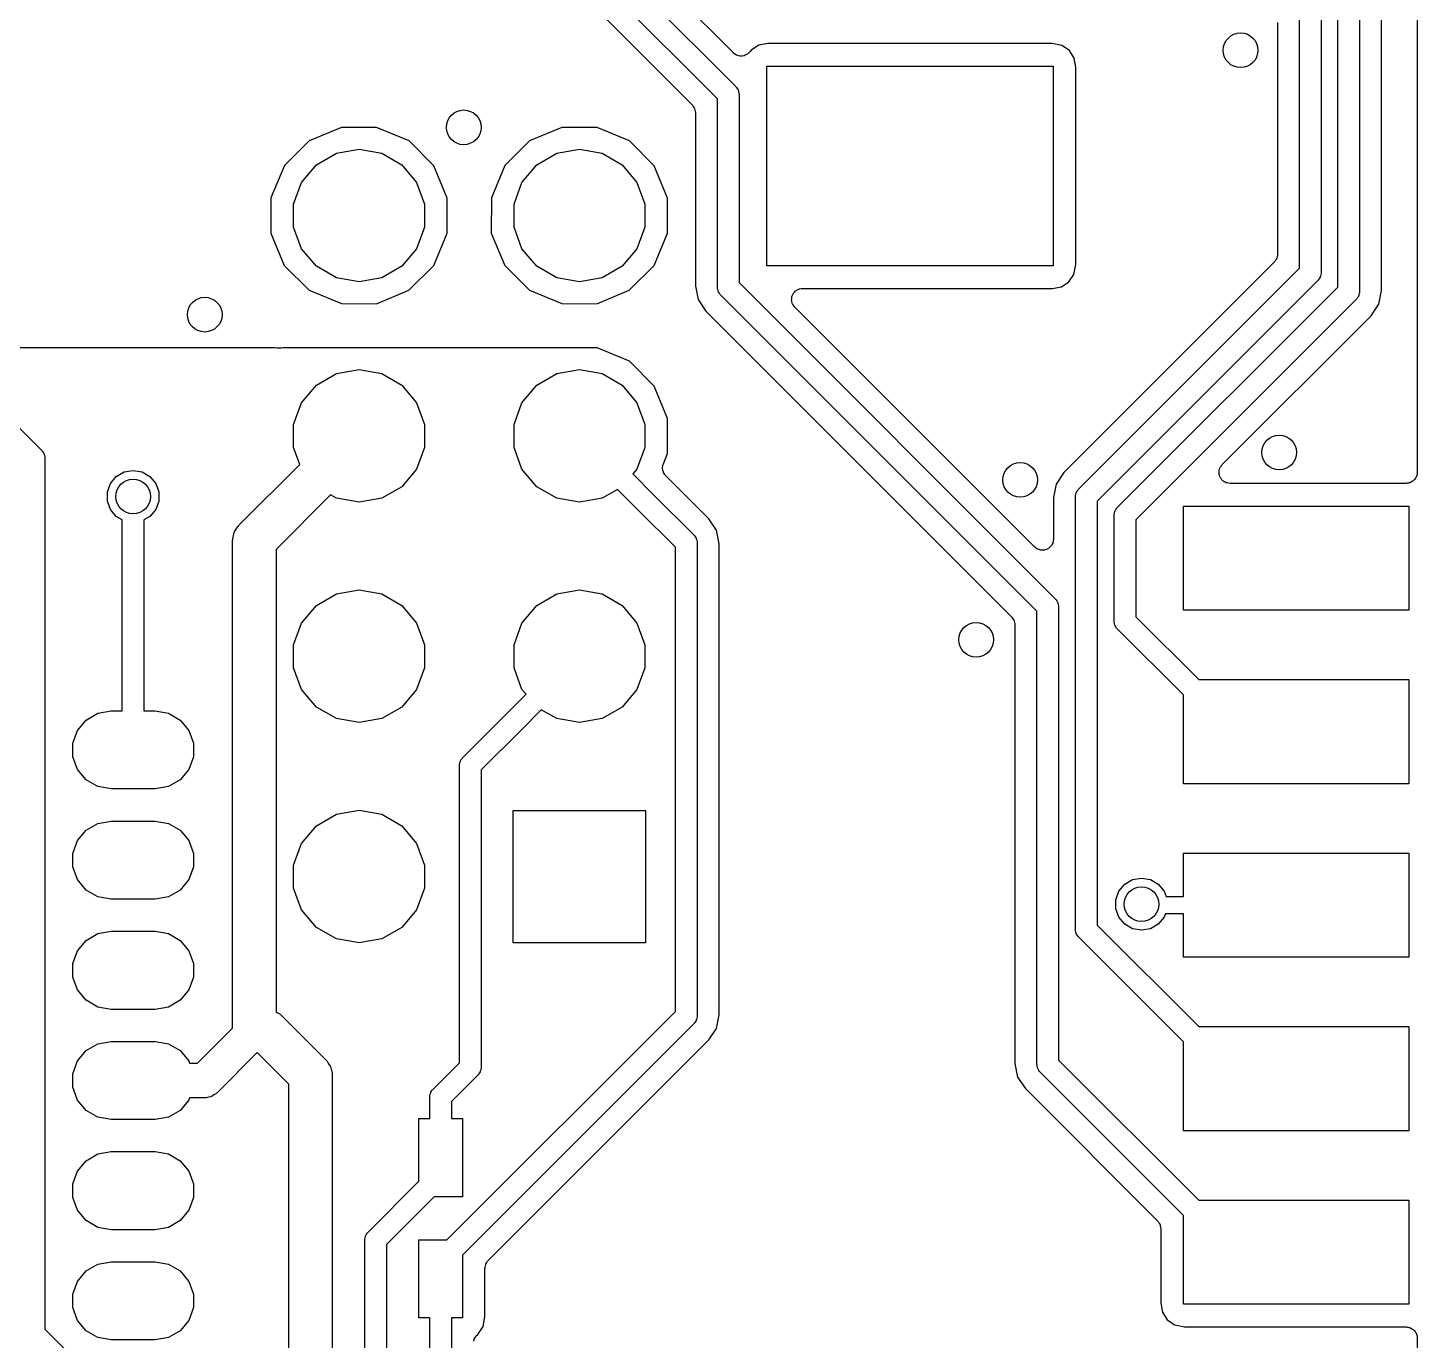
# Model space of a CAD drawing. Extents: x 100.3 to 129.7, y -169.7 to -100.3.
# Drawn here: x 113.66 to 129.67, y -152.02 to -136.89 of the extents above; entities that cross this region are included whole.
import ezdxf

# ---------------------------------------------------------------- set-up
doc = ezdxf.new("R2010")
doc.units = 0
doc.header["$MEASUREMENT"] = 0
doc.layers.add('BLACK', color=7, linetype='CONTINUOUS')

msp = doc.modelspace()

# ---------------------------------------------------------------- linework, layer by layer
at = {"layer": 'Black'}
for p, q in [((129.671, -100.456), (129.671, -142.013)), ((103.849, -131.789), (113.818, -141.758)), ((129.005, -132.208), (129.005, -139.931)), ((128.755, -139.879), (128.755, -132.314)), ((129.259, -139.918), (129.259, -132.329)), ((128.315, -139.658), (128.315, -132.792)), ((128.565, -132.741), (128.565, -139.71)), ((119.279, -135.027), (121.819, -137.567)), ((121.606, -137.707), (119.139, -135.24)), ((119.071, -135.532), (121.315, -137.775)), ((121.791, -137.179), (120.142, -135.531)), ((128.061, -136.829), (128.061, -139.5)), ((121.791, -137.18), (121.791, -137.179)), ((121.792, -137.18), (121.791, -137.18)), ((121.809, -137.192), (121.792, -137.18)), ((121.827, -137.204), (121.809, -137.192)), ((121.828, -137.205), (121.827, -137.204)), ((121.849, -137.21), (121.828, -137.205)), ((121.828, -137.205), (121.828, -137.205)), ((121.869, -137.216), (121.849, -137.21)), ((121.87, -137.216), (121.869, -137.216)), ((121.871, -137.216), (121.87, -137.216)), ((121.892, -137.214), (121.871, -137.216)), ((121.913, -137.212), (121.892, -137.214)), ((121.914, -137.212), (121.913, -137.212)), ((121.915, -137.212), (121.914, -137.212)), ((121.934, -137.202), (121.915, -137.212)), ((121.953, -137.193), (121.934, -137.202)), ((121.954, -137.193), (121.953, -137.193)), ((121.969, -137.177), (121.954, -137.193)), ((121.954, -137.193), (121.954, -137.193)), ((121.985, -137.162), (121.969, -137.177)), ((121.996, -137.145), (121.985, -137.161)), ((121.985, -137.161), (121.985, -137.162)), ((121.985, -137.162), (121.985, -137.162)), ((122.083, -137.089), (121.996, -137.145)), ((122.188, -137.07), (122.083, -137.089)), ((125.464, -137.07), (122.188, -137.07)), ((125.577, -137.093), (125.464, -137.07)), ((125.662, -137.15), (125.577, -137.093)), ((125.718, -137.238), (125.662, -137.15)), ((122.176, -139.631), (122.176, -137.331)), ((122.176, -137.331), (125.476, -137.331)), ((125.476, -137.331), (125.476, -139.631)), ((125.738, -137.343), (125.718, -137.238)), ((125.738, -139.618), (125.738, -137.343)), ((121.819, -137.567), (121.823, -137.572)), ((121.823, -137.572), (121.827, -137.575)), ((121.827, -137.575), (121.835, -137.589)), ((121.835, -137.589), (121.844, -137.603)), ((121.844, -137.603), (121.846, -137.608)), ((121.846, -137.608), (121.848, -137.613)), ((121.848, -137.613), (121.851, -137.629)), ((121.851, -137.629), (121.856, -137.645)), ((121.856, -137.645), (121.855, -137.65)), ((121.855, -137.65), (121.856, -137.655)), ((121.856, -137.655), (121.856, -139.826)), ((121.315, -137.775), (121.318, -137.78)), ((121.318, -137.78), (121.322, -137.783)), ((121.322, -137.783), (121.331, -137.798)), ((121.331, -137.798), (121.34, -137.811)), ((121.34, -137.811), (121.342, -137.817)), ((121.342, -137.817), (121.344, -137.822)), ((121.344, -137.822), (121.347, -137.838)), ((121.347, -137.838), (121.352, -137.854)), ((121.352, -137.854), (121.351, -137.86)), ((121.351, -137.86), (121.352, -137.865)), ((121.606, -139.878), (121.606, -137.707)), ((121.352, -137.865), (121.352, -139.865)), ((117.275, -138.036), (116.902, -138.191)), ((117.679, -138.037), (117.275, -138.036)), ((118.053, -138.192), (117.679, -138.037)), ((119.815, -138.036), (119.442, -138.191)), ((120.219, -138.037), (119.815, -138.036)), ((120.593, -138.192), (120.219, -138.037)), ((116.902, -138.191), (116.616, -138.476)), ((116.985, -138.467), (117.215, -138.334)), ((117.215, -138.334), (117.477, -138.288)), ((117.477, -138.288), (117.738, -138.334)), ((117.738, -138.334), (117.968, -138.467)), ((118.338, -138.478), (118.053, -138.192)), ((119.442, -138.191), (119.156, -138.476)), ((119.525, -138.467), (119.755, -138.334)), ((119.755, -138.334), (120.016, -138.288)), ((120.016, -138.288), (120.278, -138.334)), ((120.278, -138.334), (120.508, -138.467)), ((120.878, -138.478), (120.593, -138.192)), ((116.616, -138.476), (116.461, -138.85)), ((116.814, -138.67), (116.985, -138.467)), ((117.968, -138.467), (118.139, -138.67)), ((118.493, -138.851), (118.338, -138.478)), ((119.156, -138.476), (119.001, -138.85)), ((119.354, -138.67), (119.525, -138.467)), ((120.508, -138.467), (120.679, -138.67)), ((121.033, -138.851), (120.878, -138.478)), ((116.723, -138.92), (116.814, -138.67)), ((118.139, -138.67), (118.23, -138.92)), ((119.263, -138.92), (119.354, -138.67)), ((120.679, -138.67), (120.77, -138.92)), ((116.461, -138.85), (116.46, -139.254)), ((116.723, -139.185), (116.723, -138.92)), ((118.23, -138.92), (118.23, -139.185)), ((118.492, -139.255), (118.493, -138.851)), ((119.001, -138.85), (119, -139.254)), ((119.263, -139.185), (119.263, -138.92)), ((120.77, -138.92), (120.77, -139.185)), ((121.032, -139.255), (121.033, -138.851)), ((116.46, -139.254), (116.615, -139.627)), ((116.814, -139.435), (116.723, -139.185)), ((118.23, -139.185), (118.139, -139.435)), ((118.337, -139.629), (118.492, -139.255)), ((119, -139.254), (119.155, -139.627)), ((119.354, -139.435), (119.263, -139.185)), ((120.77, -139.185), (120.679, -139.435)), ((120.877, -139.629), (121.032, -139.255)), ((116.985, -139.638), (116.814, -139.435)), ((118.139, -139.435), (117.968, -139.638)), ((119.525, -139.638), (119.354, -139.435)), ((120.679, -139.435), (120.508, -139.638)), ((128.023, -139.59), (125.599, -142.014)), ((125.715, -139.732), (125.738, -139.618)), ((128.027, -139.586), (128.023, -139.59)), ((128.031, -139.582), (128.027, -139.586)), ((128.039, -139.568), (128.031, -139.582)), ((128.049, -139.554), (128.039, -139.568)), ((128.05, -139.549), (128.049, -139.554)), ((128.053, -139.544), (128.05, -139.549)), ((128.056, -139.527), (128.053, -139.544)), ((128.06, -139.511), (128.056, -139.527)), ((128.061, -139.5), (128.06, -139.506)), ((128.06, -139.506), (128.06, -139.511)), ((116.615, -139.627), (116.9, -139.913)), ((117.215, -139.771), (116.985, -139.638)), ((117.477, -139.817), (117.215, -139.771)), ((117.738, -139.771), (117.477, -139.817)), ((117.968, -139.638), (117.738, -139.771)), ((118.051, -139.914), (118.337, -139.629)), ((119.155, -139.627), (119.44, -139.913)), ((119.755, -139.771), (119.525, -139.638)), ((120.016, -139.817), (119.755, -139.771)), ((120.278, -139.771), (120.016, -139.817)), ((120.508, -139.638), (120.278, -139.771)), ((120.591, -139.914), (120.877, -139.629)), ((125.476, -139.631), (122.176, -139.631)), ((125.657, -139.817), (125.715, -139.732)), ((125.77, -142.203), (128.315, -139.658)), ((128.544, -139.776), (128.535, -139.79)), ((128.553, -139.763), (128.544, -139.776)), ((128.554, -139.757), (128.553, -139.763)), ((128.557, -139.753), (128.554, -139.757)), ((128.56, -139.737), (128.557, -139.753)), ((128.564, -139.721), (128.56, -139.737)), ((128.565, -139.71), (128.564, -139.715)), ((128.564, -139.715), (128.564, -139.721)), ((116.9, -139.913), (117.274, -140.068)), ((117.678, -140.069), (118.051, -139.914)), ((119.44, -139.913), (119.814, -140.068)), ((120.218, -140.069), (120.591, -139.914)), ((121.352, -139.865), (121.383, -140.022)), ((121.607, -139.883), (121.606, -139.878)), ((121.606, -139.889), (121.607, -139.883)), ((121.611, -139.905), (121.606, -139.889)), ((121.614, -139.921), (121.611, -139.905)), ((121.616, -139.926), (121.614, -139.921)), ((121.618, -139.931), (121.616, -139.926)), ((121.627, -139.944), (121.618, -139.931)), ((121.635, -139.958), (121.627, -139.944)), ((121.856, -139.826), (125.502, -143.473)), ((122.484, -139.947), (122.496, -139.935)), ((122.496, -139.935), (122.506, -139.922)), ((122.506, -139.922), (122.511, -139.919)), ((122.511, -139.919), (122.515, -139.915)), ((122.515, -139.915), (122.53, -139.908)), ((122.53, -139.908), (122.545, -139.9)), ((122.545, -139.9), (122.55, -139.899)), ((122.55, -139.899), (122.555, -139.897)), ((122.555, -139.897), (122.572, -139.895)), ((122.572, -139.895), (122.588, -139.892)), ((122.588, -139.892), (125.465, -139.892)), ((125.465, -139.892), (125.57, -139.873)), ((125.57, -139.873), (125.657, -139.817)), ((128.528, -139.798), (125.983, -142.343)), ((126.215, -142.419), (128.755, -139.879)), ((128.531, -139.794), (128.528, -139.798)), ((128.535, -139.79), (128.531, -139.794)), ((129.004, -139.942), (129, -139.958)), ((129.005, -139.931), (129.004, -139.936)), ((129.004, -139.936), (129.004, -139.942)), ((129.227, -140.075), (129.259, -139.918)), ((117.274, -140.068), (117.678, -140.069)), ((119.814, -140.068), (120.218, -140.069)), ((121.383, -140.022), (121.472, -140.155)), ((121.639, -139.962), (121.635, -139.958)), ((121.643, -139.966), (121.639, -139.962)), ((125.289, -143.613), (121.643, -139.966)), ((122.462, -140.031), (122.463, -140.014)), ((122.463, -140.036), (122.462, -140.031)), ((122.463, -139.997), (122.465, -139.992)), ((122.463, -140.014), (122.463, -139.997)), ((122.463, -140.042), (122.463, -140.036)), ((122.469, -140.057), (122.463, -140.042)), ((122.465, -139.987), (122.472, -139.972)), ((122.465, -139.992), (122.465, -139.987)), ((122.473, -140.073), (122.469, -140.057)), ((122.472, -139.972), (122.478, -139.956)), ((122.476, -140.078), (122.473, -140.073)), ((122.478, -140.083), (122.476, -140.078)), ((122.478, -139.956), (122.482, -139.952)), ((122.489, -140.096), (122.478, -140.083)), ((122.482, -139.952), (122.484, -139.947)), ((122.498, -140.109), (122.489, -140.096)), ((128.968, -140.019), (126.428, -142.559)), ((128.971, -140.015), (128.968, -140.019)), ((128.975, -140.011), (128.971, -140.015)), ((128.984, -139.997), (128.975, -140.011)), ((128.993, -139.984), (128.984, -139.997)), ((128.994, -139.978), (128.993, -139.984)), ((128.997, -139.974), (128.994, -139.978)), ((129, -139.958), (128.997, -139.974)), ((129.167, -140.165), (129.227, -140.075)), ((121.472, -140.155), (124.998, -143.681)), ((125.263, -142.874), (122.498, -140.109)), ((127.424, -141.923), (129.139, -140.208)), ((129.139, -140.208), (129.167, -140.165)), ((129.167, -140.165), (129.167, -140.165)), ((116.511, -140.576), (113.049, -140.576)), ((116.529, -140.58), (116.511, -140.576)), ((116.532, -140.58), (116.529, -140.58)), ((116.534, -140.581), (116.532, -140.58)), ((116.554, -140.581), (116.534, -140.581)), ((116.573, -140.581), (116.554, -140.581)), ((116.576, -140.581), (116.573, -140.581)), ((116.578, -140.581), (116.576, -140.581)), ((116.599, -140.576), (116.578, -140.581)), ((117.25, -140.576), (116.599, -140.576)), ((117.251, -140.576), (117.25, -140.576)), ((117.255, -140.576), (117.251, -140.576)), ((117.477, -140.576), (117.255, -140.576)), ((117.255, -140.576), (117.255, -140.576)), ((117.255, -140.576), (117.255, -140.576)), ((119.79, -140.576), (117.477, -140.576)), ((117.477, -140.576), (117.477, -140.576)), ((117.477, -140.576), (117.477, -140.576)), ((119.791, -140.576), (119.79, -140.576)), ((119.795, -140.576), (119.791, -140.576)), ((120.219, -140.577), (119.795, -140.576)), ((119.795, -140.576), (119.795, -140.576)), ((119.795, -140.576), (119.795, -140.576)), ((120.593, -140.732), (120.219, -140.577)), ((120.878, -141.018), (120.593, -140.732)), ((116.985, -141.007), (117.215, -140.874)), ((117.215, -140.874), (117.477, -140.828)), ((117.477, -140.828), (117.738, -140.874)), ((117.738, -140.874), (117.968, -141.007)), ((119.525, -141.007), (119.755, -140.874)), ((119.755, -140.874), (120.016, -140.828)), ((120.016, -140.828), (120.278, -140.874)), ((120.278, -140.874), (120.508, -141.007)), ((116.814, -141.21), (116.985, -141.007)), ((117.968, -141.007), (118.139, -141.21)), ((119.354, -141.21), (119.525, -141.007)), ((120.508, -141.007), (120.679, -141.21)), ((121.033, -141.391), (120.878, -141.018)), ((116.723, -141.46), (116.814, -141.21)), ((118.139, -141.21), (118.23, -141.46)), ((119.263, -141.46), (119.354, -141.21)), ((120.679, -141.21), (120.77, -141.46)), ((116.723, -141.725), (116.723, -141.46)), ((118.23, -141.46), (118.23, -141.725)), ((119.263, -141.725), (119.263, -141.46)), ((120.77, -141.46), (120.77, -141.725)), ((121.032, -141.795), (121.033, -141.391)), ((113.818, -141.758), (113.822, -141.763)), ((113.822, -141.763), (113.826, -141.766)), ((113.826, -141.766), (113.834, -141.78)), ((113.834, -141.78), (113.843, -141.794)), ((113.843, -141.794), (113.845, -141.799)), ((113.845, -141.799), (113.847, -141.804)), ((113.847, -141.804), (113.85, -141.82)), ((113.85, -141.82), (113.855, -141.836)), ((113.855, -141.836), (113.854, -141.841)), ((113.854, -141.841), (113.855, -141.846)), ((113.855, -141.846), (113.855, -151.887)), ((116.794, -141.921), (116.723, -141.725)), ((118.23, -141.725), (118.139, -141.975)), ((119.354, -141.975), (119.263, -141.725)), ((120.77, -141.725), (120.679, -141.975)), ((120.984, -141.913), (121.032, -141.795)), ((114.679, -142.06), (114.77, -142.008)), ((114.77, -142.008), (114.873, -141.99)), ((114.873, -141.99), (114.976, -142.008)), ((114.976, -142.008), (115.067, -142.06)), ((116.093, -142.622), (116.794, -141.921)), ((118.139, -141.975), (117.968, -142.178)), ((119.525, -142.178), (119.354, -141.975)), ((120.679, -141.975), (120.632, -142.031)), ((120.974, -141.956), (120.977, -141.942)), ((120.975, -141.964), (120.974, -141.956)), ((120.974, -141.972), (120.975, -141.964)), ((120.978, -141.986), (120.974, -141.972)), ((120.977, -141.942), (120.978, -141.928)), ((120.978, -141.928), (120.982, -141.921)), ((120.98, -141.999), (120.978, -141.986)), ((120.984, -142.007), (120.98, -141.999)), ((120.982, -141.921), (120.984, -141.913)), ((120.986, -142.015), (120.984, -142.007)), ((120.994, -142.026), (120.986, -142.015)), ((121, -142.039), (120.994, -142.026)), ((125.599, -142.014), (125.511, -142.147)), ((127.387, -142.001), (127.388, -141.996)), ((127.388, -142.018), (127.387, -142.001)), ((127.388, -141.99), (127.394, -141.975)), ((127.388, -141.996), (127.388, -141.99)), ((127.388, -142.035), (127.388, -142.018)), ((127.394, -141.975), (127.398, -141.959)), ((127.398, -141.959), (127.402, -141.954)), ((127.402, -141.954), (127.404, -141.949)), ((127.404, -141.949), (127.414, -141.936)), ((127.414, -141.936), (127.424, -141.923)), ((129.671, -142.013), (129.669, -142.023)), ((129.669, -142.023), (129.669, -142.035)), ((114.576, -142.239), (114.612, -142.14)), ((114.612, -142.14), (114.679, -142.06)), ((115.067, -142.06), (115.134, -142.14)), ((115.134, -142.14), (115.17, -142.239)), ((117.968, -142.178), (117.738, -142.311)), ((119.755, -142.311), (119.525, -142.178)), ((120.632, -142.031), (120.867, -142.266)), ((121.006, -142.044), (121, -142.039)), ((121.011, -142.051), (121.006, -142.044)), ((121.508, -142.548), (121.011, -142.051)), ((125.511, -142.147), (125.479, -142.304)), ((127.39, -142.04), (127.388, -142.035)), ((127.391, -142.045), (127.39, -142.04)), ((127.398, -142.06), (127.391, -142.045)), ((127.404, -142.076), (127.398, -142.06)), ((127.407, -142.08), (127.404, -142.076)), ((127.41, -142.085), (127.407, -142.08)), ((127.421, -142.097), (127.41, -142.085)), ((127.432, -142.11), (127.421, -142.097)), ((127.437, -142.113), (127.432, -142.11)), ((127.441, -142.117), (127.437, -142.113)), ((127.456, -142.124), (127.441, -142.117)), ((127.47, -142.132), (127.456, -142.124)), ((127.476, -142.133), (127.47, -142.132)), ((127.481, -142.135), (127.476, -142.133)), ((127.497, -142.137), (127.481, -142.135)), ((127.514, -142.14), (127.497, -142.137)), ((129.544, -142.14), (127.514, -142.14)), ((129.555, -142.138), (129.544, -142.14)), ((129.566, -142.138), (129.555, -142.138)), ((129.576, -142.134), (129.566, -142.138)), ((129.587, -142.132), (129.576, -142.134)), ((129.597, -142.126), (129.587, -142.132)), ((129.607, -142.123), (129.597, -142.126)), ((129.616, -142.115), (129.607, -142.123)), ((129.626, -142.11), (129.616, -142.115)), ((129.633, -142.101), (129.626, -142.11)), ((129.641, -142.094), (129.633, -142.101)), ((129.647, -142.085), (129.641, -142.094)), ((129.654, -142.076), (129.647, -142.085)), ((129.658, -142.066), (129.654, -142.076)), ((129.663, -142.056), (129.658, -142.066)), ((129.665, -142.045), (129.663, -142.056)), ((129.669, -142.035), (129.665, -142.045)), ((114.576, -142.343), (114.576, -142.239)), ((114.612, -142.442), (114.576, -142.343)), ((115.17, -142.343), (115.134, -142.442)), ((115.17, -142.239), (115.17, -142.343)), ((117.149, -142.273), (116.52, -142.903)), ((117.215, -142.311), (117.149, -142.273)), ((117.477, -142.357), (117.215, -142.311)), ((117.738, -142.311), (117.477, -142.357)), ((120.016, -142.357), (119.755, -142.311)), ((120.278, -142.311), (120.016, -142.357)), ((120.456, -142.209), (120.278, -142.311)), ((120.69, -142.443), (120.456, -142.209)), ((120.867, -142.266), (120.867, -142.266)), ((120.867, -142.266), (121.337, -142.736)), ((125.479, -142.304), (125.479, -142.784)), ((125.733, -142.291), (125.734, -142.286)), ((125.733, -147.283), (125.733, -142.291)), ((125.734, -142.28), (125.738, -142.264)), ((125.734, -142.286), (125.734, -142.28)), ((125.738, -142.264), (125.741, -142.248)), ((125.741, -142.248), (125.744, -142.243)), ((125.744, -142.243), (125.745, -142.238)), ((125.745, -142.238), (125.755, -142.225)), ((125.755, -142.225), (125.763, -142.211)), ((125.763, -142.211), (125.767, -142.207)), ((125.767, -142.207), (125.77, -142.203)), ((125.983, -142.343), (125.983, -147.231)), ((114.679, -142.522), (114.612, -142.442)), ((115.134, -142.442), (115.067, -142.522)), ((121.123, -142.876), (120.69, -142.443)), ((120.69, -142.443), (120.69, -142.443)), ((126.178, -142.497), (126.183, -142.481)), ((126.179, -142.502), (126.178, -142.497)), ((126.178, -142.507), (126.179, -142.502)), ((126.183, -142.481), (126.186, -142.465)), ((126.186, -142.465), (126.188, -142.46)), ((126.188, -142.46), (126.19, -142.455)), ((126.19, -142.455), (126.199, -142.441)), ((126.199, -142.441), (126.207, -142.427)), ((126.207, -142.427), (126.211, -142.424)), ((126.211, -142.424), (126.215, -142.419)), ((126.976, -143.601), (126.976, -142.401)), ((126.976, -142.401), (129.576, -142.401)), ((129.576, -142.401), (129.576, -143.601)), ((114.748, -142.561), (114.679, -142.522)), ((114.748, -144.762), (114.748, -142.561)), ((115.067, -142.522), (114.998, -142.561)), ((114.998, -142.561), (114.998, -144.762)), ((116.062, -142.667), (116.078, -142.638)), ((116.078, -142.638), (116.087, -142.631)), ((116.087, -142.631), (116.093, -142.622)), ((121.596, -142.68), (121.508, -142.548)), ((126.178, -143.727), (126.178, -142.507)), ((126.428, -142.559), (126.428, -143.676)), ((116.02, -142.799), (116.022, -142.788)), ((116.02, -148.418), (116.02, -142.799)), ((116.021, -142.777), (116.029, -142.746)), ((116.022, -142.788), (116.021, -142.777)), ((116.029, -142.746), (116.035, -142.713)), ((116.035, -142.713), (116.041, -142.704)), ((116.041, -142.704), (116.043, -142.693)), ((116.043, -142.693), (116.062, -142.667)), ((121.337, -142.736), (121.34, -142.741)), ((121.34, -142.741), (121.344, -142.744)), ((121.344, -142.744), (121.352, -142.758)), ((121.352, -142.758), (121.362, -142.772)), ((121.362, -142.772), (121.363, -142.777)), ((121.363, -142.777), (121.366, -142.782)), ((121.366, -142.782), (121.369, -142.798)), ((121.369, -142.798), (121.373, -142.814)), ((121.373, -142.814), (121.372, -142.819)), ((121.372, -142.819), (121.373, -142.824)), ((121.373, -142.824), (121.373, -148.277)), ((121.627, -142.837), (121.596, -142.68)), ((125.472, -142.827), (125.464, -142.842)), ((125.473, -142.822), (125.472, -142.827)), ((125.475, -142.817), (125.473, -142.822)), ((125.477, -142.8), (125.475, -142.817)), ((125.479, -142.784), (125.477, -142.8)), ((116.52, -142.903), (116.52, -148.229)), ((121.123, -148.225), (121.123, -142.876)), ((121.627, -148.264), (121.627, -142.837)), ((125.276, -142.883), (125.263, -142.874)), ((125.289, -142.894), (125.276, -142.883)), ((125.294, -142.896), (125.289, -142.894)), ((125.299, -142.899), (125.294, -142.896)), ((125.315, -142.903), (125.299, -142.899)), ((125.33, -142.909), (125.315, -142.903)), ((125.336, -142.909), (125.33, -142.909)), ((125.341, -142.91), (125.336, -142.909)), ((125.358, -142.909), (125.341, -142.91)), ((125.375, -142.909), (125.358, -142.909)), ((125.38, -142.907), (125.375, -142.909)), ((125.385, -142.907), (125.38, -142.907)), ((125.4, -142.9), (125.385, -142.907)), ((125.416, -142.894), (125.4, -142.9)), ((125.42, -142.89), (125.416, -142.894)), ((125.425, -142.888), (125.42, -142.89)), ((125.437, -142.876), (125.425, -142.888)), ((125.45, -142.866), (125.437, -142.876)), ((125.453, -142.861), (125.45, -142.866)), ((125.457, -142.857), (125.453, -142.861)), ((125.464, -142.842), (125.457, -142.857)), ((116.985, -143.547), (117.215, -143.414)), ((117.215, -143.414), (117.477, -143.368)), ((117.477, -143.368), (117.738, -143.414)), ((117.738, -143.414), (117.968, -143.547)), ((119.525, -143.547), (119.755, -143.414)), ((119.755, -143.414), (120.016, -143.368)), ((120.016, -143.368), (120.278, -143.414)), ((120.278, -143.414), (120.508, -143.547)), ((116.814, -143.75), (116.985, -143.547)), ((117.968, -143.547), (118.139, -143.75)), ((119.354, -143.75), (119.525, -143.547)), ((120.508, -143.547), (120.679, -143.75)), ((125.289, -148.838), (125.289, -143.613)), ((125.502, -143.473), (125.506, -143.477)), ((125.506, -143.477), (125.51, -143.481)), ((125.51, -143.481), (125.518, -143.495)), ((125.518, -143.495), (125.527, -143.508)), ((125.527, -143.508), (125.529, -143.513)), ((125.529, -143.513), (125.531, -143.518)), ((125.531, -143.518), (125.534, -143.534)), ((125.534, -143.534), (125.539, -143.55)), ((125.539, -143.55), (125.538, -143.556)), ((125.538, -143.556), (125.539, -143.561)), ((125.539, -143.561), (125.539, -148.787)), ((129.576, -143.601), (126.976, -143.601)), ((116.723, -144), (116.814, -143.75)), ((118.139, -143.75), (118.23, -144)), ((119.263, -144), (119.354, -143.75)), ((120.679, -143.75), (120.77, -144)), ((124.998, -143.681), (125.001, -143.685)), ((125.001, -143.685), (125.005, -143.689)), ((125.005, -143.689), (125.014, -143.703)), ((125.014, -143.703), (125.023, -143.717)), ((125.023, -143.717), (125.025, -143.722)), ((125.025, -143.722), (125.027, -143.727)), ((125.027, -143.727), (125.03, -143.743)), ((125.03, -143.743), (125.035, -143.76)), ((125.035, -143.76), (125.034, -143.765)), ((125.034, -143.765), (125.035, -143.771)), ((125.035, -143.771), (125.035, -148.826)), ((126.179, -143.733), (126.178, -143.727)), ((126.178, -143.738), (126.179, -143.733)), ((126.183, -143.754), (126.178, -143.738)), ((126.186, -143.77), (126.183, -143.754)), ((126.188, -143.775), (126.186, -143.77)), ((126.19, -143.78), (126.188, -143.775)), ((126.199, -143.794), (126.19, -143.78)), ((126.428, -143.676), (127.153, -144.401)), ((126.207, -143.808), (126.199, -143.794)), ((126.211, -143.811), (126.207, -143.808)), ((126.215, -143.816), (126.211, -143.811)), ((126.976, -144.578), (126.215, -143.816)), ((116.723, -144.265), (116.723, -144)), ((118.23, -144), (118.23, -144.265)), ((119.263, -144.265), (119.263, -144)), ((120.77, -144), (120.77, -144.265)), ((116.814, -144.515), (116.723, -144.265)), ((118.23, -144.265), (118.139, -144.515)), ((119.354, -144.515), (119.263, -144.265)), ((120.77, -144.265), (120.679, -144.515)), ((127.153, -144.401), (129.576, -144.401)), ((129.576, -144.401), (129.576, -145.601)), ((116.985, -144.718), (116.814, -144.515)), ((118.139, -144.515), (117.968, -144.718)), ((119.166, -144.806), (119.401, -144.571)), ((119.401, -144.571), (119.354, -144.515)), ((120.679, -144.515), (120.508, -144.718)), ((126.976, -145.601), (126.976, -144.578)), ((117.215, -144.851), (116.985, -144.718)), ((117.968, -144.718), (117.738, -144.851)), ((120.508, -144.718), (120.278, -144.851)), ((114.231, -144.987), (114.331, -144.867)), ((114.331, -144.867), (114.466, -144.789)), ((114.466, -144.789), (114.62, -144.762)), ((114.62, -144.762), (114.748, -144.762)), ((114.998, -144.762), (115.126, -144.762)), ((115.126, -144.762), (115.28, -144.789)), ((115.28, -144.789), (115.415, -144.867)), ((115.415, -144.867), (115.515, -144.987)), ((117.477, -144.897), (117.215, -144.851)), ((117.738, -144.851), (117.477, -144.897)), ((118.671, -145.301), (119.166, -144.806)), ((119.166, -144.806), (119.166, -144.806)), ((119.577, -144.749), (119.343, -144.983)), ((119.755, -144.851), (119.577, -144.749)), ((120.016, -144.897), (119.755, -144.851)), ((120.278, -144.851), (120.016, -144.897)), ((114.177, -145.134), (114.231, -144.987)), ((115.515, -144.987), (115.569, -145.134)), ((119.343, -144.983), (118.884, -145.442)), ((119.343, -144.983), (119.343, -144.983)), ((114.177, -145.29), (114.177, -145.134)), ((115.569, -145.134), (115.569, -145.29)), ((114.231, -145.437), (114.177, -145.29)), ((115.569, -145.29), (115.515, -145.437)), ((118.634, -145.39), (118.635, -145.384)), ((118.635, -145.379), (118.639, -145.363)), ((118.635, -145.384), (118.635, -145.379)), ((118.639, -145.363), (118.642, -145.347)), ((118.642, -145.347), (118.644, -145.342)), ((118.644, -145.342), (118.646, -145.337)), ((118.646, -145.337), (118.655, -145.324)), ((118.655, -145.324), (118.663, -145.309)), ((118.663, -145.309), (118.668, -145.306)), ((118.668, -145.306), (118.671, -145.301)), ((114.331, -145.557), (114.231, -145.437)), ((115.515, -145.437), (115.415, -145.557)), ((118.634, -148.817), (118.634, -145.39)), ((118.884, -145.442), (118.884, -148.869)), ((114.466, -145.635), (114.331, -145.557)), ((114.62, -145.662), (114.466, -145.635)), ((115.126, -145.662), (114.62, -145.662)), ((115.28, -145.635), (115.126, -145.662)), ((115.415, -145.557), (115.28, -145.635)), ((129.576, -145.601), (126.976, -145.601)), ((116.985, -146.087), (117.215, -145.954)), ((117.215, -145.954), (117.477, -145.908)), ((117.477, -145.908), (117.738, -145.954)), ((117.738, -145.954), (117.968, -146.087)), ((119.254, -147.434), (119.254, -145.91)), ((119.254, -145.91), (120.778, -145.91)), ((120.778, -145.91), (120.778, -147.434)), ((114.231, -146.257), (114.331, -146.137)), ((114.331, -146.137), (114.466, -146.059)), ((114.466, -146.059), (114.62, -146.032)), ((114.62, -146.032), (115.126, -146.032)), ((115.126, -146.032), (115.28, -146.059)), ((115.28, -146.059), (115.415, -146.137)), ((115.415, -146.137), (115.515, -146.257)), ((116.814, -146.29), (116.985, -146.087)), ((117.968, -146.087), (118.139, -146.29)), ((114.177, -146.404), (114.231, -146.257)), ((115.515, -146.257), (115.569, -146.404)), ((116.723, -146.54), (116.814, -146.29)), ((118.139, -146.29), (118.23, -146.54)), ((114.177, -146.56), (114.177, -146.404)), ((115.569, -146.404), (115.569, -146.56)), ((126.976, -146.901), (126.976, -146.401)), ((126.976, -146.401), (129.576, -146.401)), ((129.576, -146.401), (129.576, -147.601)), ((114.231, -146.707), (114.177, -146.56)), ((115.569, -146.56), (115.515, -146.707)), ((116.723, -146.805), (116.723, -146.54)), ((118.23, -146.54), (118.23, -146.805)), ((114.331, -146.827), (114.231, -146.707)), ((114.466, -146.905), (114.331, -146.827)), ((115.415, -146.827), (115.28, -146.905)), ((115.515, -146.707), (115.415, -146.827)), ((116.814, -147.055), (116.723, -146.805)), ((118.23, -146.805), (118.139, -147.055)), ((126.233, -146.839), (126.3, -146.759)), ((126.3, -146.759), (126.391, -146.707)), ((126.391, -146.707), (126.493, -146.689)), ((126.493, -146.689), (126.596, -146.707)), ((126.596, -146.707), (126.687, -146.759)), ((126.687, -146.759), (126.754, -146.839)), ((114.62, -146.932), (114.466, -146.905)), ((115.126, -146.932), (114.62, -146.932)), ((115.28, -146.905), (115.126, -146.932)), ((126.197, -146.938), (126.233, -146.839)), ((126.197, -147.042), (126.197, -146.938)), ((126.754, -146.839), (126.777, -146.901)), ((126.777, -146.901), (126.976, -146.901)), ((116.985, -147.258), (116.814, -147.055)), ((118.139, -147.055), (117.968, -147.258)), ((126.233, -147.141), (126.197, -147.042)), ((126.3, -147.221), (126.233, -147.141)), ((126.754, -147.141), (126.687, -147.221)), ((126.769, -147.101), (126.754, -147.141)), ((126.976, -147.101), (126.769, -147.101)), ((126.976, -147.601), (126.976, -147.101)), ((114.466, -147.329), (114.62, -147.302)), ((114.62, -147.302), (115.126, -147.302)), ((115.126, -147.302), (115.28, -147.329)), ((117.215, -147.391), (116.985, -147.258)), ((117.968, -147.258), (117.738, -147.391)), ((125.734, -147.288), (125.733, -147.283)), ((125.734, -147.294), (125.734, -147.288)), ((125.738, -147.31), (125.734, -147.294)), ((125.741, -147.326), (125.738, -147.31)), ((125.983, -147.231), (127.153, -148.401)), ((126.391, -147.273), (126.3, -147.221)), ((126.493, -147.291), (126.391, -147.273)), ((126.596, -147.273), (126.493, -147.291)), ((126.687, -147.221), (126.596, -147.273)), ((114.231, -147.527), (114.331, -147.407)), ((114.331, -147.407), (114.466, -147.329)), ((115.28, -147.329), (115.415, -147.407)), ((115.415, -147.407), (115.515, -147.527)), ((117.477, -147.437), (117.215, -147.391)), ((117.738, -147.391), (117.477, -147.437)), ((120.778, -147.434), (119.254, -147.434)), ((125.744, -147.331), (125.741, -147.326)), ((125.745, -147.336), (125.744, -147.331)), ((125.755, -147.349), (125.745, -147.336)), ((125.763, -147.363), (125.755, -147.349)), ((125.767, -147.367), (125.763, -147.363)), ((125.77, -147.371), (125.767, -147.367)), ((126.976, -148.578), (125.77, -147.371)), ((114.177, -147.674), (114.231, -147.527)), ((115.515, -147.527), (115.569, -147.674)), ((129.576, -147.601), (126.976, -147.601)), ((114.177, -147.83), (114.177, -147.674)), ((115.569, -147.674), (115.569, -147.83)), ((114.231, -147.977), (114.177, -147.83)), ((115.569, -147.83), (115.515, -147.977)), ((114.331, -148.097), (114.231, -147.977)), ((114.466, -148.175), (114.331, -148.097)), ((115.415, -148.097), (115.28, -148.175)), ((115.515, -147.977), (115.415, -148.097)), ((114.62, -148.202), (114.466, -148.175)), ((115.126, -148.202), (114.62, -148.202)), ((115.28, -148.175), (115.126, -148.202)), ((116.52, -148.229), (116.539, -148.243)), ((116.539, -148.243), (116.567, -148.259)), ((116.567, -148.259), (116.574, -148.267)), ((116.574, -148.267), (116.583, -148.274)), ((118.49, -150.858), (121.123, -148.225)), ((121.596, -148.421), (121.627, -148.264)), ((115.616, -148.822), (116.02, -148.418)), ((116.583, -148.274), (117.094, -148.784)), ((121.337, -148.365), (118.667, -151.035)), ((121.34, -148.36), (121.337, -148.365)), ((121.344, -148.357), (121.34, -148.36)), ((121.352, -148.343), (121.344, -148.357)), ((121.362, -148.329), (121.352, -148.343)), ((121.363, -148.324), (121.362, -148.329)), ((121.366, -148.319), (121.363, -148.324)), ((121.369, -148.303), (121.366, -148.319)), ((121.373, -148.287), (121.369, -148.303)), ((121.373, -148.277), (121.372, -148.282)), ((121.372, -148.282), (121.373, -148.287)), ((121.508, -148.553), (121.596, -148.421)), ((127.153, -148.401), (129.576, -148.401)), ((129.576, -148.401), (129.576, -149.601)), ((114.466, -148.599), (114.62, -148.572)), ((114.62, -148.572), (115.126, -148.572)), ((115.126, -148.572), (115.28, -148.599)), ((118.966, -151.095), (121.508, -148.553)), ((126.976, -149.601), (126.976, -148.578)), ((114.231, -148.797), (114.331, -148.677)), ((114.331, -148.677), (114.466, -148.599)), ((115.28, -148.599), (115.415, -148.677)), ((115.415, -148.677), (115.515, -148.797)), ((116.303, -148.701), (115.84, -149.163)), ((116.667, -149.065), (116.303, -148.701)), ((116.303, -148.701), (116.303, -148.701)), ((114.177, -148.944), (114.231, -148.797)), ((115.515, -148.797), (115.524, -148.822)), ((115.524, -148.822), (115.616, -148.822)), ((117.094, -148.784), (117.1, -148.793)), ((117.1, -148.793), (117.109, -148.8)), ((117.109, -148.8), (117.125, -148.829)), ((117.125, -148.829), (117.144, -148.855)), ((117.144, -148.855), (117.146, -148.866)), ((117.146, -148.866), (117.152, -148.875)), ((117.152, -148.875), (117.158, -148.908)), ((117.158, -148.908), (117.166, -148.939)), ((118.329, -149.123), (118.634, -148.817)), ((118.879, -148.895), (118.877, -148.912)), ((118.884, -148.88), (118.879, -148.895)), ((118.884, -148.869), (118.883, -148.874)), ((118.883, -148.874), (118.884, -148.88)), ((125.035, -148.826), (125.066, -148.983)), ((125.29, -148.844), (125.289, -148.838)), ((125.289, -148.849), (125.29, -148.844)), ((125.294, -148.865), (125.289, -148.849)), ((125.297, -148.881), (125.294, -148.865)), ((125.299, -148.886), (125.297, -148.881)), ((125.301, -148.891), (125.299, -148.886)), ((125.31, -148.905), (125.301, -148.891)), ((125.318, -148.919), (125.31, -148.905)), ((125.539, -148.787), (127.153, -150.401)), ((114.177, -149.1), (114.177, -148.944)), ((116.667, -149.461), (116.667, -149.065)), ((117.166, -148.939), (117.165, -148.95)), ((117.165, -148.95), (117.167, -148.961)), ((117.167, -148.961), (117.167, -149.461)), ((118.848, -148.957), (118.542, -149.263)), ((118.851, -148.953), (118.848, -148.957)), ((118.855, -148.949), (118.851, -148.953)), ((118.863, -148.935), (118.855, -148.949)), ((118.872, -148.922), (118.863, -148.935)), ((118.874, -148.916), (118.872, -148.922)), ((118.877, -148.912), (118.874, -148.916)), ((125.066, -148.983), (125.155, -149.115)), ((125.322, -148.922), (125.318, -148.919)), ((125.326, -148.927), (125.322, -148.922)), ((126.976, -150.578), (125.326, -148.927)), ((114.231, -149.247), (114.177, -149.1)), ((115.524, -149.222), (115.515, -149.247)), ((115.699, -149.222), (115.524, -149.222)), ((115.707, -149.22), (115.699, -149.222)), ((115.716, -149.221), (115.707, -149.22)), ((115.741, -149.214), (115.716, -149.221)), ((115.767, -149.21), (115.741, -149.214)), ((115.775, -149.206), (115.767, -149.21)), ((115.783, -149.203), (115.775, -149.206)), ((115.804, -149.188), (115.783, -149.203)), ((115.827, -149.175), (115.804, -149.188)), ((115.833, -149.168), (115.827, -149.175)), ((115.84, -149.163), (115.833, -149.168)), ((118.292, -149.2), (118.297, -149.184)), ((118.293, -149.206), (118.292, -149.2)), ((118.292, -149.211), (118.293, -149.206)), ((118.292, -149.461), (118.292, -149.211)), ((118.297, -149.184), (118.3, -149.168)), ((118.3, -149.168), (118.302, -149.163)), ((118.302, -149.163), (118.304, -149.158)), ((118.304, -149.158), (118.313, -149.145)), ((118.313, -149.145), (118.321, -149.131)), ((118.321, -149.131), (118.325, -149.127)), ((118.325, -149.127), (118.329, -149.123)), ((125.155, -149.115), (126.678, -150.638)), ((114.331, -149.367), (114.231, -149.247)), ((114.466, -149.445), (114.331, -149.367)), ((115.415, -149.367), (115.28, -149.445)), ((115.515, -149.247), (115.415, -149.367)), ((118.542, -149.263), (118.542, -149.461)), ((114.62, -149.472), (114.466, -149.445)), ((115.126, -149.472), (114.62, -149.472)), ((115.28, -149.445), (115.126, -149.472)), ((116.667, -149.911), (116.667, -149.461)), ((117.167, -149.461), (117.167, -150.361)), ((118.167, -150.184), (118.167, -149.461)), ((118.167, -149.461), (118.292, -149.461)), ((118.542, -149.461), (118.667, -149.461)), ((118.667, -149.461), (118.667, -150.361)), ((129.576, -149.601), (126.976, -149.601)), ((114.331, -149.947), (114.466, -149.869)), ((114.466, -149.869), (114.62, -149.842)), ((114.62, -149.842), (115.126, -149.842)), ((115.126, -149.842), (115.28, -149.869)), ((115.28, -149.869), (115.415, -149.947)), ((114.231, -150.067), (114.331, -149.947)), ((115.415, -149.947), (115.515, -150.067)), ((116.667, -150.858), (116.667, -149.911)), ((114.177, -150.214), (114.231, -150.067)), ((115.515, -150.067), (115.569, -150.214)), ((117.579, -150.773), (118.167, -150.184)), ((114.177, -150.37), (114.177, -150.214)), ((115.569, -150.214), (115.569, -150.37)), ((114.231, -150.517), (114.177, -150.37)), ((115.569, -150.37), (115.515, -150.517)), ((117.167, -150.361), (117.167, -150.858)), ((118.344, -150.361), (117.792, -150.913)), ((118.667, -150.361), (118.344, -150.361)), ((127.153, -150.401), (129.576, -150.401)), ((129.576, -150.401), (129.576, -151.601)), ((114.331, -150.637), (114.231, -150.517)), ((114.466, -150.715), (114.331, -150.637)), ((115.415, -150.637), (115.28, -150.715)), ((115.515, -150.517), (115.415, -150.637)), ((126.678, -150.638), (126.681, -150.643)), ((126.681, -150.643), (126.685, -150.646)), ((126.685, -150.646), (126.694, -150.661)), ((126.694, -150.661), (126.703, -150.674)), ((126.976, -151.601), (126.976, -150.578)), ((114.62, -150.742), (114.466, -150.715)), ((115.126, -150.742), (114.62, -150.742)), ((115.28, -150.715), (115.126, -150.742)), ((117.547, -150.834), (117.55, -150.818)), ((117.55, -150.818), (117.552, -150.813)), ((117.552, -150.813), (117.554, -150.808)), ((117.554, -150.808), (117.563, -150.795)), ((117.563, -150.795), (117.571, -150.781)), ((117.571, -150.781), (117.575, -150.777)), ((117.575, -150.777), (117.579, -150.773)), ((126.703, -150.674), (126.705, -150.68)), ((126.705, -150.68), (126.707, -150.685)), ((126.707, -150.685), (126.71, -150.701)), ((126.71, -150.701), (126.715, -150.717)), ((126.715, -150.717), (126.714, -150.723)), ((126.714, -150.723), (126.715, -150.728)), ((126.715, -150.728), (126.715, -151.589)), ((116.667, -151.308), (116.667, -150.858)), ((117.167, -150.858), (117.167, -151.758)), ((117.542, -150.85), (117.547, -150.834)), ((117.543, -150.856), (117.542, -150.85)), ((117.542, -150.861), (117.543, -150.856)), ((117.542, -152.653), (117.542, -150.861)), ((117.792, -150.913), (117.792, -152.705)), ((118.167, -151.758), (118.167, -150.858)), ((118.167, -150.858), (118.49, -150.858)), ((114.331, -151.217), (114.466, -151.139)), ((114.466, -151.139), (114.62, -151.112)), ((114.62, -151.112), (115.126, -151.112)), ((115.126, -151.112), (115.28, -151.139)), ((115.28, -151.139), (115.415, -151.217)), ((118.667, -151.035), (118.667, -151.758)), ((118.933, -151.158), (118.936, -151.142)), ((118.936, -151.142), (118.939, -151.137)), ((118.939, -151.137), (118.94, -151.131)), ((118.94, -151.131), (118.95, -151.118)), ((118.95, -151.118), (118.958, -151.103)), ((118.958, -151.103), (118.962, -151.1)), ((118.962, -151.1), (118.966, -151.095)), ((114.231, -151.337), (114.331, -151.217)), ((115.415, -151.217), (115.515, -151.337)), ((116.667, -152.526), (116.667, -151.308)), ((118.928, -151.185), (118.929, -151.18)), ((118.928, -151.745), (118.928, -151.185)), ((118.929, -151.174), (118.933, -151.158)), ((118.929, -151.18), (118.929, -151.174)), ((114.177, -151.484), (114.231, -151.337)), ((115.515, -151.337), (115.569, -151.484)), ((114.177, -151.64), (114.177, -151.484)), ((115.569, -151.484), (115.569, -151.64)), ((126.715, -151.589), (126.735, -151.694)), ((129.576, -151.601), (126.976, -151.601)), ((114.231, -151.787), (114.177, -151.64)), ((114.331, -151.907), (114.231, -151.787)), ((115.515, -151.787), (115.415, -151.907)), ((115.569, -151.64), (115.515, -151.787)), ((117.167, -151.758), (117.167, -152.63)), ((118.292, -151.758), (118.167, -151.758)), ((118.292, -152.008), (118.292, -151.758)), ((118.667, -151.758), (118.542, -151.758)), ((118.542, -151.758), (118.542, -152.008)), ((118.905, -151.859), (118.928, -151.745)), ((126.735, -151.694), (126.791, -151.782)), ((126.791, -151.782), (126.876, -151.839)), ((113.855, -151.887), (114.41, -152.442)), ((114.466, -151.985), (114.331, -151.907)), ((115.415, -151.907), (115.28, -151.985)), ((118.826, -151.964), (118.84, -151.952)), ((118.84, -151.952), (118.844, -151.949)), ((118.844, -151.949), (118.905, -151.859)), ((126.876, -151.839), (126.989, -151.862)), ((126.989, -151.862), (129.544, -151.862)), ((129.544, -151.862), (129.555, -151.864)), ((129.555, -151.864), (129.566, -151.864)), ((129.566, -151.864), (129.576, -151.868)), ((129.576, -151.868), (129.587, -151.87)), ((129.587, -151.87), (129.597, -151.876)), ((129.597, -151.876), (129.607, -151.879)), ((129.607, -151.879), (129.616, -151.887)), ((129.616, -151.887), (129.626, -151.892)), ((129.626, -151.892), (129.633, -151.901)), ((129.633, -151.901), (129.641, -151.908)), ((129.641, -151.908), (129.647, -151.917)), ((129.647, -151.917), (129.654, -151.926)), ((129.654, -151.926), (129.658, -151.936)), ((129.658, -151.936), (129.663, -151.946)), ((129.663, -151.946), (129.665, -151.957)), ((114.62, -152.012), (114.466, -151.985)), ((115.126, -152.012), (114.62, -152.012)), ((115.28, -151.985), (115.126, -152.012)), ((118.292, -152.538), (118.292, -152.008)), ((118.542, -152.008), (118.542, -152.59)), ((118.799, -152.027), (118.802, -152.008)), ((118.802, -152.008), (118.803, -152.006)), ((118.803, -152.006), (118.804, -152.003)), ((118.804, -152.003), (118.813, -151.986)), ((118.813, -151.986), (118.822, -151.969)), ((118.822, -151.969), (118.824, -151.967)), ((118.824, -151.967), (118.826, -151.964)), ((129.665, -151.957), (129.669, -151.967)), ((129.669, -151.967), (129.669, -151.979)), ((129.669, -151.979), (129.671, -151.989)), ((129.671, -151.989), (129.671, -169.544))]:
    msp.add_line(p, q, dxfattribs=at)
for centre in [(127.636, -137.148), (118.683, -138.036), (115.698, -140.195), (128.081, -141.783), (125.096, -142.1), (114.873, -142.291), (124.588, -143.942), (126.493, -146.99)]:
    msp.add_circle(centre, 0.2, dxfattribs=at)

doc.saveas('drawing.dxf')
